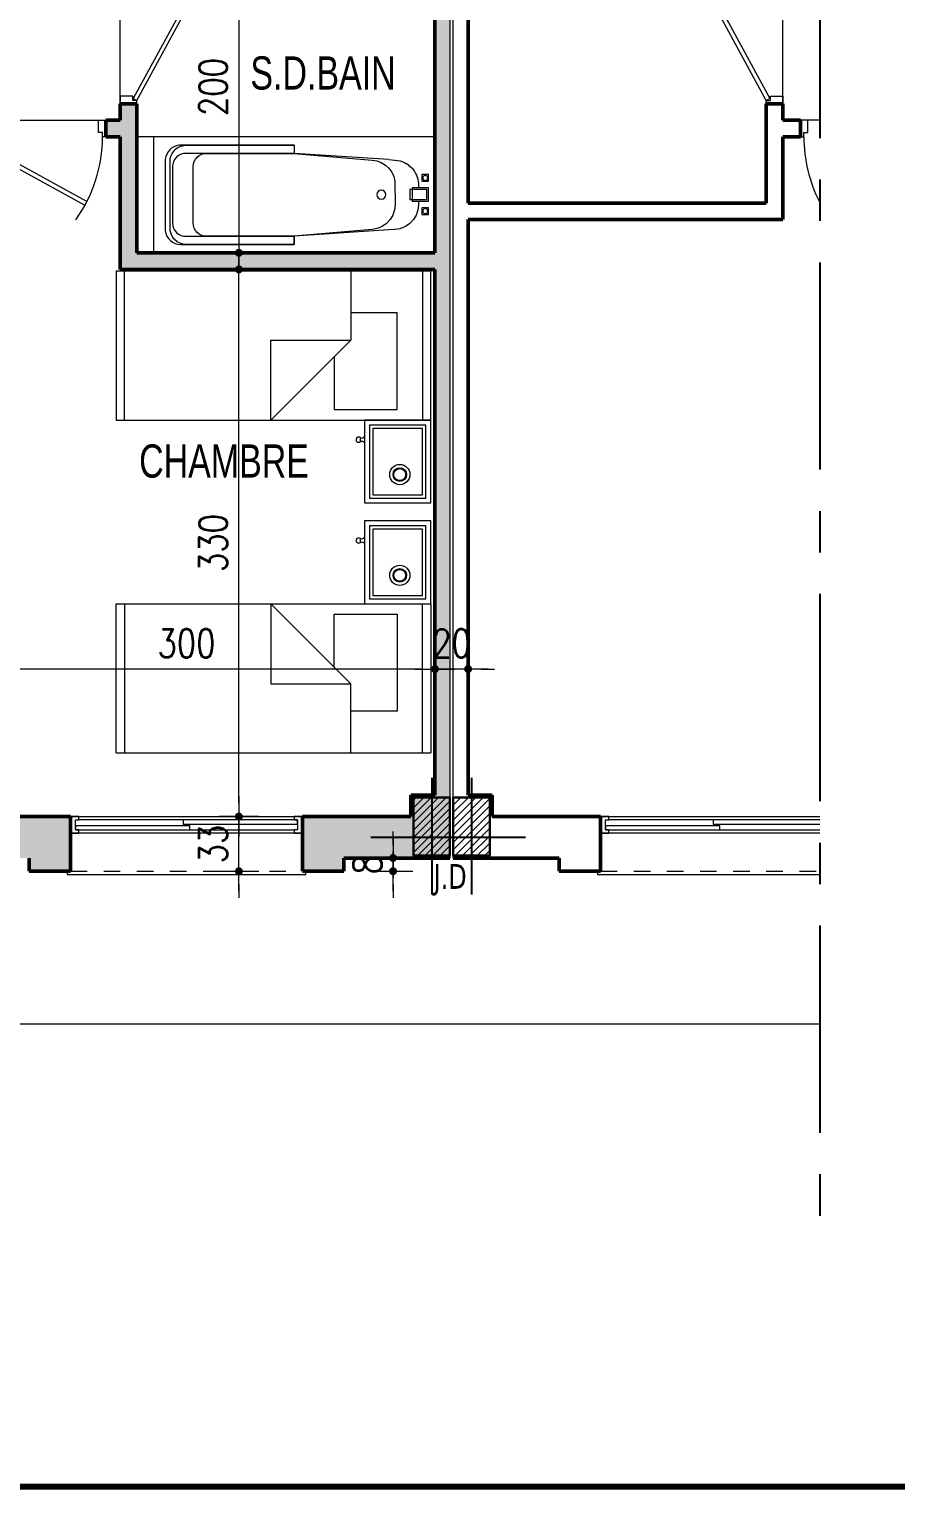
# Model space of a CAD drawing. Header units: millimetres. Extents: x 906 to 2589, y -1235 to -637.
# Drawn here: x 2520.95 to 2526.18, y -1234.31 to -1225.51 of the extents above; entities that cross this region are included whole.
import ezdxf

# ---------------------------------------------------------------- set-up
doc = ezdxf.new("R2010")
doc.units = ezdxf.units.MM
for name, pattern in [('AXES', [2, 1.25, -0.25, 0.25, -0.25]), ('CONTINU', [0]), ('HIDDEN', [0.375, 0.25, -0.125])]:
    doc.linetypes.add(name, pattern=pattern)
doc.layers.get('DEFPOINTS').update_dxf_attribs({"color": 255, "lineweight": 13})
for name, color, linetype, lineweight in [('A-signe', 7, 'Continuous', 9), ('APPUITS', 7, 'Continuous', 18), ('DIM.', 4, 'Continuous', 25), ('Extracteur cuisine 300m3', 7, 'Continuous', 20), ('interrompu', 7, 'HIDDEN', 15), ('MENUISERIE', 7, 'Continuous', 13), ('MEUBLE', 35, 'Continuous', 15), ('MUR 0.2', 7, 'Continuous', 20), ('MUR 0.5', 7, 'Continuous', 50), ('mur 0.8', 7, 'Continuous', 80), ('POTEAUX ARCH', 7, 'Continuous', 30), ('POTEAUX HACHURE', 7, 'Continuous', 15), ('REVERS D EAU', 7, 'Continuous', 13), ('SANITAIRE', 7, 'Continuous', 15), ('TEXTE', 7, 'Continuous', 20)]:
    doc.layers.add(name, color=color, linetype=linetype, lineweight=lineweight)
doc.layers.add('AXE', color=7, linetype='AXES')
doc.layers.add('TEINTE 1', color=30, linetype='Continuous')
doc.styles.add('atef', font='romans.shx', dxfattribs={"width": 0.8})
doc.styles.add('COTE', font='verdana.ttf', dxfattribs={"width": 0.7})
doc.styles.add('STYLE4', font='swisscl.ttf')
doc.dimstyles.new('COTEXT', dxfattribs={"dimscale": 0, "dimtxt": 0.17, "dimasz": 0.08, "dimexe": 0.015, "dimexo": 0.015, "dimgap": 0.07, "dimtad": 1, "dimdec": 0, "dimlfac": 100, "dimzin": 0, "dimdsep": 46, "dimtxsty": 'atef', "dimblk": 'SIG2', "dimcen": 0.15, "dimse1": 1, "dimse2": 1, "dimclrd": 256, "dimclre": 6, "dimclrt": 2, "dimadec": 0, "dimazin": 0, "dimtfac": 0.5, "dimtdec": 0, "dimtix": 1, "dimtmove": 2, "dimatfit": 1, "dimldrblk": 'SIG2', "dimfxl": 0.18, "dimtolj": 1, "dimtzin": 0, "dimlwd": 18, "dimarcsym": 0})

# ---------------------------------------------------------------- blocks, each defined once
blk = doc.blocks.new('PORTE 0.90')
at = {"layer": 'MENUISERIE'}
for points in [[(-0.7859, 0.3911), (-0.0325, -0.0217), (-0.02, 0), (-0.7742, 0.4132)], [(-0.9, 0), (-0.88, 0), (-0.88, -0.025), (-0.855, -0.025), (-0.855, -0.1), (-0.9, -0.1)], [(0, 0), (-0.02, 0), (-0.02, -0.025), (-0.045, -0.025), (-0.045, -0.1), (0, -0.1)]]:
    blk.add_lwpolyline(points, dxfattribs=at)
blk.add_arc((-0.02, 0), 0.86, 144.36454, 180, dxfattribs=at)
blk = doc.blocks.new('P - 0.80')
at = {"layer": 'MENUISERIE'}
for points in [[(-0.6991, 0.3412), (-0.0325, -0.0217), (-0.02, 0), (-0.6875, 0.3633)], [(-0.8, 0), (-0.78, 0), (-0.78, -0.025), (-0.755, -0.025), (-0.755, -0.1), (-0.8, -0.1)], [(0, 0), (-0.02, 0), (-0.02, -0.025), (-0.045, -0.025), (-0.045, -0.1), (0, -0.1)]]:
    blk.add_lwpolyline(points, dxfattribs=at)
blk.add_arc((-0.02, 0), 0.76, 142.54543, 180, dxfattribs=at)
blk = doc.blocks.new('SIG2')
at = {"layer": 'A-signe'}
for p, q in [((0, 1.5), (0, 0.5)), ((-1.5, 0), (-0.5, 0)), ((-0.5, 0), (0.5, 0)), ((0, 0.5), (0, -0.5)), ((0.5, 0), (1.5, 0)), ((0, -0.5), (0, -1.5))]:
    blk.add_line(p, q, dxfattribs=at)
at = {"layer": 'A-signe', "const_width": 0.3}
blk.add_lwpolyline([(-0.15, 0, 1), (0.15, 0, 1)], format="xyb", close=True, dxfattribs=at)
blk = doc.blocks.new('*D611')
at = {"layer": 'DEFPOINTS', "color": 0, "transparency": 16777216}
for p in [(2523.3809, -1230.514), (2522.851, -1230.594), (2523.1477, -1230.594)]:
    blk.add_point(p, dxfattribs=at)
at = {"layer": 'DIM.', "lineweight": 18, "transparency": 16777216}
for p, q in [((2523.1477, -1230.434), (2523.1477, -1230.354)), ((2523.1477, -1230.514), (2523.1477, -1230.594)), ((2523.1477, -1230.674), (2523.1477, -1230.754))]:
    blk.add_line(p, q, dxfattribs=at)
at = {"layer": 'DIM.', "lineweight": 18, "transparency": 16777216, "xscale": 0.08, "yscale": 0.08, "zscale": 0.08}
for p, rotation in [((2523.1477, -1230.514), 270), ((2523.1477, -1230.594), 90)]:
    blk.add_blockref('SIG2', p, dxfattribs=dict(at, rotation=rotation))
at = {"layer": 'DIM.', "color": 2, "transparency": 16777216, "insert": (2522.9927, -1230.554), "char_height": 0.17, "attachment_point": 5, "rotation": 90, "style": 'atef'}
blk.add_mtext('\\A1;8', dxfattribs=at)
blk = doc.blocks.new('*D616')
at = {"layer": 'DEFPOINTS', "color": 0, "transparency": 16777216}
for p in [(2523.401, -1229.3744), (2523.401, -1229.6609), (2523.601, -1229.6416)]:
    blk.add_point(p, dxfattribs=at)
at = {"layer": 'DIM.', "lineweight": 18, "transparency": 16777216}
for p, q in [((2523.321, -1229.3744), (2523.241, -1229.3744)), ((2523.601, -1229.3744), (2523.401, -1229.3744)), ((2523.681, -1229.3744), (2523.761, -1229.3744))]:
    blk.add_line(p, q, dxfattribs=at)
at = {"layer": 'DIM.', "lineweight": 18, "transparency": 16777216, "xscale": 0.08, "yscale": 0.08, "zscale": 0.08}
blk.add_blockref('SIG2', (2523.401, -1229.3744), dxfattribs=at)
at = {"layer": 'DIM.', "lineweight": 18, "transparency": 16777216, "xscale": 0.08, "yscale": 0.08, "zscale": 0.08, "rotation": 180}
blk.add_blockref('SIG2', (2523.601, -1229.3744), dxfattribs=at)
at = {"layer": 'DIM.', "color": 2, "transparency": 16777216, "insert": (2523.501, -1229.2194), "char_height": 0.17, "attachment_point": 5, "style": 'atef'}
blk.add_mtext('\\A1;20', dxfattribs=at)
blk = doc.blocks.new('*D617')
at = {"layer": 'DEFPOINTS', "color": 0, "transparency": 16777216}
for p in [(2520.401, -1229.0634), (2520.401, -1229.3744), (2523.401, -1229.745)]:
    blk.add_point(p, dxfattribs=at)
at = {"layer": 'DIM.', "lineweight": 18, "transparency": 16777216}
blk.add_line((2523.321, -1229.3744), (2520.481, -1229.3744), dxfattribs=at)
at = {"layer": 'DIM.', "lineweight": 18, "transparency": 16777216, "xscale": 0.08, "yscale": 0.08, "zscale": 0.08, "rotation": 180}
blk.add_blockref('SIG2', (2520.401, -1229.3744), dxfattribs=at)
at = {"layer": 'DIM.', "lineweight": 18, "transparency": 16777216, "xscale": 0.08, "yscale": 0.08, "zscale": 0.08}
blk.add_blockref('SIG2', (2523.401, -1229.3744), dxfattribs=at)
at = {"layer": 'DIM.', "color": 2, "transparency": 16777216, "insert": (2521.901, -1229.2194), "char_height": 0.17, "attachment_point": 5, "style": 'atef'}
blk.add_mtext('\\A1;300', dxfattribs=at)
blk = doc.blocks.new('BAIGNOIR 0.70-1.70')
at = {"layer": 'SANITAIRE'}
for p, q in [((0.138, 0.2794), (0.1006, 0.85)), ((0.562, 0.2794), (0.6, 0.85))]:
    blk.add_line(p, q, dxfattribs=at)
for points in [[(0, 1.7), (0.7, 1.7), (0.7, 0), (0, 0)], [(0.5998, 1.3897), (0.5949, 1.4081), (0.5877, 1.4226), (0.5778, 1.4353), (0.5656, 1.4458), (0.5514, 1.4536), (0.536, 1.4584), (0.52, 1.46), (0.18, 1.46), (0.164, 1.4584), (0.1486, 1.4536), (0.1344, 1.4458), (0.1222, 1.4353), (0.1123, 1.4226), (0.1051, 1.4081), (0.1014, 1.3925), (0.1006, 0.85), (0.1407, 0.38), (0.1454, 0.3515), (0.1555, 0.3243), (0.1706, 0.2996), (0.1902, 0.2783), (0.2136, 0.2612), (0.2398, 0.2488), (0.2679, 0.2417), (0.4097, 0.24), (0.4416, 0.2437), (0.472, 0.254), (0.4995, 0.2705), (0.523, 0.2924), (0.5413, 0.3188), (0.5536, 0.3485), (0.5593, 0.38), (0.6, 0.85)], [(0.3885, 0.0388), (0.3085, 0.0388), (0.3085, 0.1388), (0.3885, 0.1388)], [(0.3785, 0.0488), (0.3185, 0.0488), (0.3185, 0.1526), (0.3785, 0.1526)], [(0.2685, 0.0388), (0.2285, 0.0388), (0.2285, 0.0788), (0.2685, 0.0788)], [(0.4685, 0.0388), (0.4285, 0.0388), (0.4285, 0.0788), (0.4685, 0.0788)]]:
    blk.add_lwpolyline(points, close=True, dxfattribs=at)
for points in [[(0.0501, 0.85), (0.0501, 1.5465, -0.315661), (0.1344, 1.6296), (0.5656, 1.6296, -0.356924), (0.6506, 1.5346), (0.65, 0.85), (0.6, 0.85)], [(0.1452, 0.2123, 0.002879), (0.1457, 0.2106), (0.1552, 0.1851, 0.002875), (0.1559, 0.1836), (0.1703, 0.1601, 0.001962), (0.171, 0.1592), (0.1902, 0.1383, 0.167547), (0.2806, 0.1), (0.3085, 0.1), (0.3085, 0.1388), (0.3885, 0.1388), (0.3885, 0.1), (0.4097, 0.1), (0.4416, 0.1036), (0.472, 0.1139), (0.4995, 0.1304), (0.523, 0.1524), (0.5405, 0.1776, 0.004777), (0.5419, 0.1802), (0.5523, 0.2053, 0.012058), (0.5543, 0.2123)]]:
    blk.add_lwpolyline(points, format="xyb", dxfattribs=at)
at = {"layer": 'SANITAIRE', "elevation": 0.0009}
blk.add_lwpolyline([(0.1016, 1.5175), (0.1057, 1.5331), (0.1129, 1.5476), (0.1228, 1.5603), (0.135, 1.5708), (0.1491, 1.5786), (0.1645, 1.5834), (0.1806, 1.585), (0.5206, 1.585), (0.5366, 1.5834), (0.552, 1.5786), (0.5661, 1.5708), (0.5784, 1.5603), (0.5883, 1.5476), (0.5955, 1.5331), (0.5996, 1.5175), (0.6, 0.85), (0.65, 0.85), (0.6506, 1.5), (0.6486, 1.5201), (0.6425, 1.5393), (0.6328, 1.5569), (0.6197, 1.5723), (0.6038, 1.5847), (0.5857, 1.5936), (0.5662, 1.5988), (0.1349, 1.5988), (0.1176, 1.5944), (0.1012, 1.587), (0.0865, 1.5768), (0.0738, 1.5641), (0.0636, 1.5494), (0.0562, 1.533), (0.0501, 1.5079), (0.0501, 0.85), (0.1006, 0.85)], close=True, dxfattribs=at)
at = {"layer": 'SANITAIRE'}
for points in [[(0.0501, 0.85), (0.1006, 0.85)], [(0.138, 0.2794), (0.1404, 0.2447)], [(0.5596, 0.2447), (0.562, 0.2794)], [(0.1404, 0.2447), (0.1407, 0.24), (0.1452, 0.2123)], [(0.5543, 0.2123), (0.5593, 0.24), (0.5596, 0.2447)]]:
    blk.add_lwpolyline(points, dxfattribs=at)
for centre, radius in [((0.349, 0.3239), 0.0274), ((0.2485, 0.0588), 0.015), ((0.4485, 0.0588), 0.015)]:
    blk.add_circle(centre, radius, dxfattribs=at)
blk = doc.blocks.new('*D673')
at = {"layer": 'DEFPOINTS', "color": 0, "transparency": 16777216}
for p in [(2522.2172, -1230.264), (2522.2712, -1230.264), (2522.2712, -1230.594)]:
    blk.add_point(p, dxfattribs=at)
at = {"layer": 'DIM.', "lineweight": 18, "transparency": 16777216}
for p, q in [((2522.2172, -1230.184), (2522.2172, -1230.104)), ((2522.2172, -1230.594), (2522.2172, -1230.264)), ((2522.2172, -1230.674), (2522.2172, -1230.754))]:
    blk.add_line(p, q, dxfattribs=at)
at = {"layer": 'DIM.', "lineweight": 18, "transparency": 16777216, "xscale": 0.08, "yscale": 0.08, "zscale": 0.08}
for p, rotation in [((2522.2172, -1230.264), 270), ((2522.2172, -1230.594), 90)]:
    blk.add_blockref('SIG2', p, dxfattribs=dict(at, rotation=rotation))
at = {"layer": 'DIM.', "color": 2, "transparency": 16777216, "insert": (2522.0622, -1230.429), "char_height": 0.17, "attachment_point": 5, "rotation": 90, "style": 'atef'}
blk.add_mtext('\\A1;33', dxfattribs=at)
blk = doc.blocks.new('*D891')
at = {"layer": 'DEFPOINTS', "color": 0, "transparency": 16777216}
for p in [(2521.601, -1224.864), (2521.601, -1226.864), (2522.2172, -1226.864)]:
    blk.add_point(p, dxfattribs=at)
at = {"layer": 'DIM.', "lineweight": 18, "transparency": 16777216}
blk.add_line((2522.2172, -1224.944), (2522.2172, -1226.784), dxfattribs=at)
at = {"layer": 'DIM.', "lineweight": 18, "transparency": 16777216, "xscale": 0.08, "yscale": 0.08, "zscale": 0.08}
for p, rotation in [((2522.2172, -1224.864), 90), ((2522.2172, -1226.864), 270)]:
    blk.add_blockref('SIG2', p, dxfattribs=dict(at, rotation=rotation))
at = {"layer": 'DIM.', "color": 2, "transparency": 16777216, "insert": (2522.0622, -1225.864), "char_height": 0.17, "attachment_point": 5, "rotation": 90, "style": 'atef'}
blk.add_mtext('\\A1;200', dxfattribs=at)
blk = doc.blocks.new('*D892')
at = {"layer": 'DEFPOINTS', "color": 0, "transparency": 16777216}
for p in [(2522.2172, -1226.964), (2522.601, -1226.964), (2522.601, -1230.264)]:
    blk.add_point(p, dxfattribs=at)
at = {"layer": 'DIM.', "lineweight": 18, "transparency": 16777216}
blk.add_line((2522.2172, -1230.184), (2522.2172, -1227.044), dxfattribs=at)
at = {"layer": 'DIM.', "lineweight": 18, "transparency": 16777216, "xscale": 0.08, "yscale": 0.08, "zscale": 0.08}
for p, rotation in [((2522.2172, -1226.964), 90), ((2522.2172, -1230.264), 270)]:
    blk.add_blockref('SIG2', p, dxfattribs=dict(at, rotation=rotation))
at = {"layer": 'DIM.', "color": 2, "transparency": 16777216, "insert": (2522.0622, -1228.614), "char_height": 0.17, "attachment_point": 5, "rotation": 90, "style": 'atef'}
blk.add_mtext('\\A1;330', dxfattribs=at)
blk = doc.blocks.new('A$C4AA77CC6')
at = {"linetype": 'ByBlock'}
for p, q in [((1.1226, 2.0646), (0, 0.5318)), ((1.0926, 2.0237), (1.8187, 1.4919)), ((1.8487, 1.5329), (1.1226, 2.0646)), ((1.8487, 1.5329), (0.7261, 0)), ((0.5703, 1.3105), (0.9596, 1.0253)), ((0.6745, 0.636), (0.5703, 1.3105)), ((0.9596, 1.0253), (0.6745, 0.636)), ((0.3964, 0.9656), (0.1713, 0.6582)), ((0.6526, 0.778), (0.3964, 0.9656)), ((0.1713, 0.6582), (0.6426, 0.313)), ((1.0112, 0.3894), (0.6745, 0.636)), ((0, 0.5318), (0.7261, 0)), ((0.7561, 0.041), (0.03, 0.5727)), ((0.6426, 0.313), (0.8077, 0.5384))]:
    blk.add_line(p, q, dxfattribs=at)
blk = doc.blocks.new('A$C209961D1')
at = {"linetype": 'ByBlock'}
for p, q in [((0.2363, 0.6181), (0, 0.2954)), ((0.6397, 0.3227), (0.2363, 0.6181)), ((0.2428, 0.5762), (0.0419, 0.3019)), ((0.2471, 0.5483), (0.0699, 0.3062)), ((0.5978, 0.3162), (0.2428, 0.5762)), ((0.5698, 0.3119), (0.2471, 0.5483)), ((0.5495, 0.419), (0.5679, 0.4056)), ((0, 0.2954), (0.4034, 0)), ((0.0419, 0.3019), (0.3969, 0.0419)), ((0.0699, 0.3062), (0.3926, 0.0699)), ((0.3926, 0.0699), (0.5698, 0.3119)), ((0.3969, 0.0419), (0.5978, 0.3162)), ((0.4034, 0), (0.6397, 0.3227))]:
    blk.add_line(p, q, dxfattribs=at)
for radius in [0.061, 0.041, 0.036]:
    blk.add_circle((0.2489, 0.3451), radius, dxfattribs=at)
for centre, radius, start, end in [((0.5289, 0.4255), 0.0216, 269.72365, 342.53508), ((0.5651, 0.421), 0.0157, 280.33709, 187.22817), ((0.5803, 0.3879), 0.0216, 125.03018, 197.84161)]:
    blk.add_arc(centre, radius, start, end, dxfattribs=at)

msp = doc.modelspace()

# ---------------------------------------------------------------- hatches: boundary and pattern name
at = {"layer": 'POTEAUX HACHURE'}
h = msp.add_hatch(dxfattribs=at)
h.set_pattern_fill('ANSI31', color=256, scale=0.01)
h.set_pattern_definition([(45, (1501.035288, -320.748652), (-0.0224506403, 0.0224506403), [])])
h.paths.add_polyline_path([(2523.491, -1230.499), (2523.271, -1230.499), (2523.271, -1230.149), (2523.491, -1230.149)])
h.paths.add_polyline_path([(2523.511, -1230.499), (2523.731, -1230.499), (2523.731, -1230.1491), (2523.511, -1230.1491)])
at = {"layer": 'TEINTE 1', "linetype": 'CONTINU'}
h = msp.add_hatch(color=256, dxfattribs=at)
h.dxf.hatch_style = 1
h.paths.add_polyline_path([(2523.491, -1224.614), (2523.101, -1224.614), (2523.101, -1224.864), (2523.256, -1224.864), (2523.256, -1225.044), (2523.401, -1225.044), (2523.401, -1226.864), (2521.601, -1226.864), (2521.601, -1225.9649), (2521.501, -1225.9649), (2521.501, -1226.064), (2521.4138, -1226.064), (2521.4138, -1226.164), (2521.501, -1226.164), (2521.501, -1226.964), (2523.401, -1226.964), (2523.401, -1230.134), (2523.256, -1230.134), (2523.256, -1230.264), (2522.601, -1230.264), (2522.601, -1230.594), (2522.851, -1230.594), (2522.851, -1230.514), (2523.491, -1230.514)])
h = msp.add_hatch(color=256, dxfattribs=at)
h.dxf.hatch_style = 1
h.paths.add_polyline_path([(2521.201, -1230.264), (2520.401, -1230.264), (2520.401, -1226.164), (2520.5138, -1226.164), (2520.5138, -1226.064), (2520.2008, -1226.064), (2520.2008, -1226.164), (2520.301, -1226.164), (2520.301, -1230.264), (2519.501, -1230.264), (2519.501, -1230.594), (2519.751, -1230.594), (2519.751, -1230.514), (2520.951, -1230.514), (2520.951, -1230.594), (2521.201, -1230.594)])

# ---------------------------------------------------------------- linework, layer by layer
at = {"layer": 'APPUITS'}
for points in [[(2521.181, -1230.594), (2521.181, -1230.614), (2522.621, -1230.614), (2522.621, -1230.594)], [(2524.381, -1230.594), (2524.381, -1230.614), (2525.7231, -1230.614)]]:
    msp.add_lwpolyline(points, dxfattribs=at)
at = {"layer": 'AXE'}
for p, q in [((2523.381, -1230.0309), (2523.381, -1230.7339)), ((2523.621, -1230.0309), (2523.621, -1230.7339)), ((2523.0131, -1230.3891), (2523.7063, -1230.3891)), ((2523.2531, -1230.3891), (2523.9463, -1230.3891))]:
    msp.add_line(p, q, dxfattribs=at)
msp.add_lwpolyline([(2525.7231, -1200.9216), (2525.7231, -1232.6906)], dxfattribs=at)
at = {"layer": 'interrompu', "ltscale": 0.2}
for p, q in [((2521.201, -1230.594), (2522.601, -1230.594)), ((2524.401, -1230.594), (2525.7231, -1230.594))]:
    msp.add_line(p, q, dxfattribs=at)
at = {"layer": 'MENUISERIE'}
for p, q in [((2521.501, -1225.9649), (2521.501, -1225.1649)), ((2525.501, -1225.9649), (2525.501, -1225.1649)), ((2521.501, -1226.0149), (2521.501, -1225.2149)), ((2525.501, -1226.0149), (2525.501, -1225.2149)), ((2520.5138, -1226.064), (2521.4138, -1226.064)), ((2525.7231, -1226.064), (2525.6071, -1226.064))]:
    msp.add_line(p, q, dxfattribs=at)
at = {"layer": 'MENUISERIE', "color": 2, "linetype": 'Continuous'}
for p, q in [((2521.201, -1230.264), (2522.601, -1230.264)), ((2522.551, -1230.284), (2521.251, -1230.284)), ((2524.401, -1230.264), (2525.7231, -1230.264)), ((2525.7231, -1230.284), (2524.451, -1230.284)), ((2522.601, -1230.364), (2521.201, -1230.364)), ((2521.251, -1230.344), (2522.551, -1230.344)), ((2525.7231, -1230.364), (2524.401, -1230.364)), ((2524.451, -1230.344), (2525.7231, -1230.344))]:
    msp.add_line(p, q, dxfattribs=at)
at = {"layer": 'MENUISERIE'}
for points in [[(2525.6071, -1226.164), (2525.6271, -1226.164), (2525.6271, -1226.139), (2525.6521, -1226.139), (2525.6521, -1226.064), (2525.6071, -1226.064)], [(2525.7212, -1226.5552), (2525.7231, -1226.5541)]]:
    msp.add_lwpolyline(points, dxfattribs=at)
at = {"layer": 'MENUISERIE', "color": 2, "linetype": 'Continuous', "extrusion": (0, 0, -1)}
for points in [[(-2521.201, -1230.364), (-2521.251, -1230.364), (-2521.251, -1230.344), (-2521.231, -1230.344), (-2521.231, -1230.284), (-2521.251, -1230.284), (-2521.251, -1230.264), (-2521.201, -1230.264), (-2521.201, -1230.264)], [(-2522.571, -1230.309), (-2522.571, -1230.284), (-2521.881, -1230.284), (-2521.881, -1230.309), (-2521.881, -1230.309)], [(-2522.601, -1230.364), (-2522.601, -1230.264), (-2522.551, -1230.264), (-2522.551, -1230.284), (-2522.571, -1230.284), (-2522.571, -1230.344), (-2522.551, -1230.344), (-2522.551, -1230.364), (-2522.551, -1230.364)], [(-2524.401, -1230.364), (-2524.451, -1230.364), (-2524.451, -1230.344), (-2524.431, -1230.344), (-2524.431, -1230.284), (-2524.451, -1230.284), (-2524.451, -1230.264), (-2524.401, -1230.264), (-2524.401, -1230.264)], [(-2521.921, -1230.344), (-2521.921, -1230.3191), (-2521.231, -1230.3191), (-2521.231, -1230.344), (-2521.231, -1230.344)], [(-2525.121, -1230.344), (-2525.121, -1230.319), (-2524.431, -1230.319), (-2524.431, -1230.344), (-2524.431, -1230.344)]]:
    msp.add_lwpolyline(points, close=True, dxfattribs=at)
msp.add_lwpolyline([(-2525.7231, -1230.284), (-2525.081, -1230.284), (-2525.081, -1230.309), (-2525.081, -1230.309), (-2525.7231, -1230.309)], dxfattribs=at)
at = {"layer": 'MENUISERIE'}
msp.add_arc((2526.4871, -1226.164), 0.86, 180, 207.3317, dxfattribs=at)
at = {"layer": 'MUR 0.2'}
for p, q in [((2523.491, -1224.614), (2523.491, -1230.514)), ((2523.511, -1230.514), (2523.511, -1224.614))]:
    msp.add_line(p, q, dxfattribs=at)
at = {"layer": 'MUR 0.5'}
for p, q in [((2523.401, -1226.864), (2523.401, -1225.044)), ((2523.601, -1226.564), (2523.601, -1225.044)), ((2521.501, -1226.064), (2521.501, -1225.9649)), ((2521.601, -1225.9649), (2521.501, -1225.9649)), ((2521.601, -1226.864), (2521.601, -1225.9649)), ((2525.401, -1226.564), (2525.401, -1225.9649)), ((2525.401, -1225.9649), (2525.501, -1225.9649)), ((2525.501, -1226.064), (2525.501, -1225.9649)), ((2521.501, -1226.064), (2521.4138, -1226.064)), ((2521.4138, -1226.164), (2521.4138, -1226.064)), ((2525.501, -1226.064), (2525.6071, -1226.064)), ((2525.6071, -1226.164), (2525.6071, -1226.064)), ((2521.501, -1226.164), (2521.4138, -1226.164)), ((2521.501, -1226.964), (2521.501, -1226.164)), ((2525.501, -1226.664), (2525.501, -1226.164)), ((2525.501, -1226.164), (2525.6071, -1226.164)), ((2523.601, -1226.564), (2525.401, -1226.564)), ((2523.601, -1230.134), (2523.601, -1226.664)), ((2523.601, -1226.664), (2525.501, -1226.664)), ((2521.601, -1226.864), (2523.401, -1226.864)), ((2521.501, -1226.964), (2523.401, -1226.964)), ((2523.401, -1230.134), (2523.401, -1226.964)), ((2523.401, -1230.134), (2523.256, -1230.134)), ((2523.256, -1230.134), (2523.256, -1230.264)), ((2523.746, -1230.134), (2523.601, -1230.134)), ((2523.746, -1230.264), (2523.746, -1230.134)), ((2520.401, -1230.264), (2521.201, -1230.264)), ((2521.201, -1230.264), (2521.201, -1230.5941)), ((2522.601, -1230.264), (2523.256, -1230.264)), ((2522.601, -1230.5941), (2522.601, -1230.264)), ((2523.746, -1230.264), (2524.401, -1230.264)), ((2524.401, -1230.264), (2524.401, -1230.594)), ((2520.951, -1230.594), (2520.951, -1230.514)), ((2523.491, -1230.514), (2522.8508, -1230.514)), ((2522.851, -1230.514), (2523.491, -1230.514)), ((2522.851, -1230.514), (2522.851, -1230.5941)), ((2524.151, -1230.514), (2523.511, -1230.514)), ((2523.511, -1230.514), (2523.9005, -1230.514)), ((2524.151, -1230.594), (2524.151, -1230.514)), ((2521.201, -1230.594), (2520.951, -1230.594)), ((2522.851, -1230.594), (2522.601, -1230.594)), ((2524.401, -1230.594), (2524.151, -1230.594))]:
    msp.add_line(p, q, dxfattribs=at)
at = {"layer": 'mur 0.8'}
msp.add_lwpolyline([(2496.9119, -1200.9216), (2540.9119, -1200.9216), (2540.9119, -1234.3067), (2496.9119, -1234.3067)], close=True, dxfattribs=at)
at = {"layer": 'POTEAUX ARCH'}
for points in [[(2523.491, -1230.499), (2523.271, -1230.499), (2523.271, -1230.149), (2523.491, -1230.149)], [(2523.511, -1230.499), (2523.731, -1230.499), (2523.731, -1230.149), (2523.511, -1230.149)]]:
    msp.add_lwpolyline(points, close=True, dxfattribs=at)
at = {"layer": 'REVERS D EAU'}
msp.add_lwpolyline([(2500.1958, -1231.414), (2500.1958, -1231.514), (2512.8965, -1231.514), (2512.8965, -1231.014), (2516.0508, -1231.014), (2516.0508, -1231.514), (2525.7231, -1231.514)], dxfattribs=at)
at = {"layer": 'SANITAIRE'}
msp.add_line((2521.701, -1226.164), (2521.601, -1226.164), dxfattribs=at)

# ---------------------------------------------------------------- block references
at = {"layer": 'MENUISERIE'}
for name, p, rotation in [('P - 0.80', (2521.601, -1225.9649), 270), ('PORTE 0.90', (2520.5138, -1226.164), 180)]:
    msp.add_blockref(name, p, dxfattribs=dict(at, rotation=rotation))
at = {"layer": 'MENUISERIE', "xscale": -1, "rotation": 90}
msp.add_blockref('P - 0.80', (2525.401, -1225.9649), dxfattribs=at)
at = {"layer": 'MEUBLE'}
for name, p, rotation in [('A$C4AA77CC6', (2523.8047, -1227.5587), 126.2173682448366), ('A$C209961D1', (2523.614, -1228.1983), 126.2173682448436), ('A$C209961D1', (2523.614, -1228.806), 126.2173682448436)]:
    msp.add_blockref(name, p, dxfattribs=dict(at, rotation=rotation))
at = {"layer": 'MEUBLE', "xscale": -1, "rotation": 53.78263175516337}
msp.add_blockref('A$C4AA77CC6', (2523.8047, -1229.2948), dxfattribs=at)
at = {"layer": 'SANITAIRE', "xscale": -1, "rotation": 90.00000000000752}
msp.add_blockref('BAIGNOIR 0.70-1.70', (2523.401, -1226.164), dxfattribs=at)

# ---------------------------------------------------------------- texts
at = {"layer": 'Extracteur cuisine 300m3', "lineweight": 25, "style": 'COTE', "width": 0.7}
msp.add_text('J.D', height=0.15, dxfattribs=at).set_placement((2523.3931, -1230.7003, 0))
at = {"layer": 'TEXTE', "style": 'STYLE4'}
msp.add_text('CHAMBRE', height=0.2, dxfattribs=at).set_placement((2521.6151, -1228.2196))
at = {"layer": 'TEXTE', "insert": (2522.2865, -1225.6792), "char_height": 0.2, "width": 0.808023, "attachment_point": 1, "style": 'STYLE4'}
msp.add_mtext('S.D.BAIN', dxfattribs=at)

# ---------------------------------------------------------------- dimensions: what is measured, and where the dimension line sits
at = {"layer": 'DIM.'}
for base, p1, p2, angle, picture, middle in [((2522.2172, -1226.864), (2521.601, -1224.864), (2521.601, -1226.864), 90, '*D891', (2522.0622, -1225.864)), ((2522.2172, -1226.964), (2522.601, -1230.264), (2522.601, -1226.964), 90, '*D892', (2522.0622, -1228.614)), ((2520.401, -1229.3744), (2523.401, -1229.745), (2520.401, -1229.0634), 180, '*D617', (2521.901, -1229.2194)), ((2523.401, -1229.3744), (2523.601, -1229.6416), (2523.401, -1229.6609), 180, '*D616', (2523.501, -1229.2194)), ((2522.2172, -1230.264), (2522.2712, -1230.594), (2522.2712, -1230.264), 90, '*D673', (2522.0622, -1230.429)), ((2523.1477, -1230.594), (2523.3809, -1230.514), (2522.851, -1230.594), 90, '*D611', (2522.9927, -1230.554))]:
    dim = msp.add_linear_dim(base=base, p1=p1, p2=p2, angle=angle, dimstyle='COTEXT', override={"dimscale": 1}, dxfattribs=at)
    dim.commit()
    dim.dimension.update_dxf_attribs({"geometry": picture, "text_midpoint": middle})

doc.saveas('drawing.dxf')
